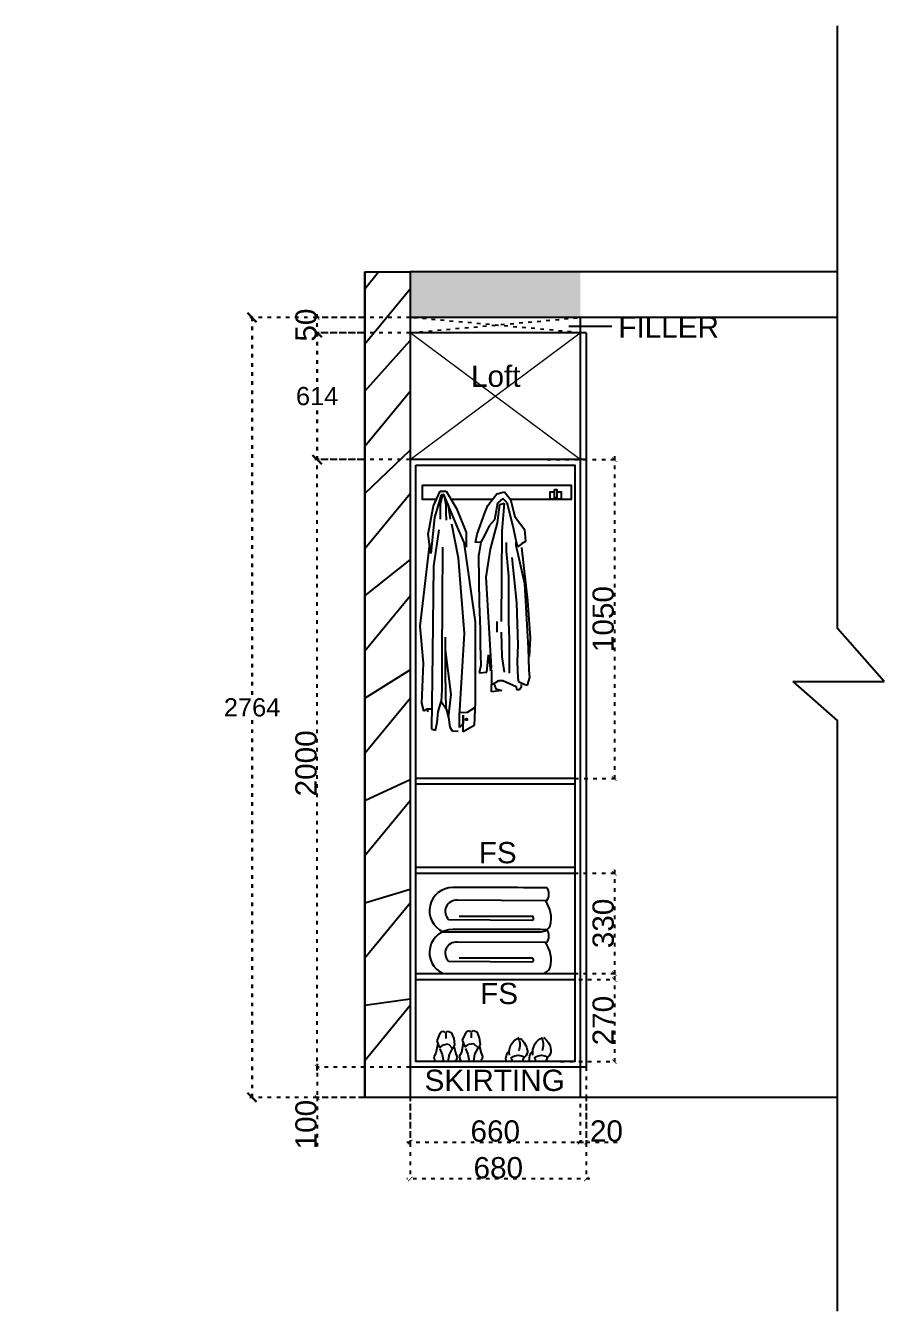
# Model space of a CAD drawing. Header units: millimetres. Extents: x 220712 to 1505573, y -354410 to 241923.
# Drawn here: x 234008 to 236836, y 108673 to 112906 of the extents above; entities that cross this region are included whole.
import ezdxf

# ---------------------------------------------------------------- set-up
doc = ezdxf.new("R2010")
doc.units = ezdxf.units.MM
doc.header["$MEASUREMENT"] = 0
doc.linetypes.add('ACAD_ISO03W100', pattern=[30, 12, -18])
doc.layers.add('Walls', color=253, linetype='Continuous')
doc.styles.get("Standard").update_dxf_attribs({"font": 'arial.ttf'})
doc.dimstyles.new('ISO-25', dxfattribs={"dimtxt": 70, "dimasz": 15, "dimexe": 1.25, "dimexo": 0.625, "dimtad": 1, "dimdec": 0, "dimtxsty": 'Standard', "dimblk": 'ARCHTICK', "dimcen": 0, "dimdle": 11, "dimclrd": 1, "dimclre": 1, "dimclrt": 1, "dimadec": 0, "dimazin": 0, "dimtfac": 1, "dimtdec": 0, "dimtmove": 0, "dimatfit": 3, "dimfxl": 1, "dimarcsym": 0})
doc.dimstyles.get("Standard").update_dxf_attribs({"dimtxt": 60, "dimasz": 30, "dimexe": 7.75, "dimexo": 8.13, "dimgap": 0.63, "dimtad": 0, "dimtih": 1, "dimtoh": 1, "dimdec": 0, "dimzin": 0, "dimtxsty": 'Standard', "dimblk": 'OBLIQUE', "dimcen": 2.25, "dimclrd": 1, "dimclre": 1, "dimclrt": 1, "dimadec": 0, "dimazin": 0, "dimtfac": 1, "dimtdec": 0, "dimtofl": 0, "dimtmove": 0, "dimatfit": 3, "dimfxl": 1, "dimtolj": 1, "dimtzin": 0, "dimlwd": 30, "dimarcsym": 0})

# ---------------------------------------------------------------- blocks, each defined once
blk = doc.blocks.new('_ArchTick')
at = {"color": 0, "linetype": 'ByBlock', "const_width": 0.15}
blk.add_lwpolyline([(-0.5, -0.5), (0.5, 0.5)], dxfattribs=at)
blk = doc.blocks.new('*D286')
at = {"color": 1, "linetype": 'ACAD_ISO03W100', "lineweight": -2, "transparency": 16777216}
for p, q in [((235274.0825496186, 109476.7611927391), (234966.5700884344, 109476.7611927391)), ((234967.8200884344, 109487.7611927391), (234967.8200884344, 109376.7611927987)), ((235274.0825496186, 109376.7611927987), (234966.5700884344, 109376.7611927987)), ((234967.8200884344, 109376.7611927987), (234967.8200884344, 109212.6803606022))]:
    blk.add_line(p, q, dxfattribs=at)
at = {"layer": 'Defpoints', "color": 0, "linetype": 'ACAD_ISO03W100', "transparency": 16777216}
for p in [(235274.7075496186, 109476.7611927391), (234967.8200884344, 109376.7611927987), (235274.7075496186, 109376.7611927987)]:
    blk.add_point(p, dxfattribs=at)
at = {"color": 1, "linetype": 'ACAD_ISO03W100', "lineweight": -2, "transparency": 16777216, "xscale": 15, "yscale": 15, "zscale": 15}
for p, rotation in [((234967.8200884344, 109476.7611927391), 90), ((234967.8200884344, 109376.7611927987), 270)]:
    blk.add_blockref('_ArchTick', p, dxfattribs=dict(at, rotation=rotation))
at = {"color": 1, "linetype": 'ACAD_ISO03W100', "transparency": 16777216, "insert": (234931.4549792939, 109287.2207767003), "char_height": 70, "attachment_point": 5, "rotation": 90}
blk.add_mtext('100', dxfattribs=at)
blk = doc.blocks.new('*D287')
at = {"color": 1, "linetype": 'ACAD_ISO03W100', "lineweight": -2, "transparency": 16777216}
for p, q in [((235274.0825496186, 111476.7611927391), (234966.5700903418, 111476.7611927391)), ((234967.8200903418, 109465.7611927391), (234967.8200903418, 111487.7611927391)), ((235274.0825496186, 109476.7611927391), (234966.5700903418, 109476.7611927391))]:
    blk.add_line(p, q, dxfattribs=at)
at = {"layer": 'Defpoints', "color": 0, "linetype": 'ACAD_ISO03W100', "transparency": 16777216}
for p in [(234967.8200903418, 111476.7611927391), (235274.7075496186, 111476.7611927391), (235274.7075496186, 109476.7611927391)]:
    blk.add_point(p, dxfattribs=at)
at = {"color": 1, "linetype": 'ACAD_ISO03W100', "lineweight": -2, "transparency": 16777216, "xscale": 15, "yscale": 15, "zscale": 15}
for p, rotation in [((234967.8200903418, 111476.7611927391), 90), ((234967.8200903418, 109476.7611927391), 270)]:
    blk.add_blockref('_ArchTick', p, dxfattribs=dict(at, rotation=rotation))
at = {"color": 1, "linetype": 'ACAD_ISO03W100', "transparency": 16777216, "insert": (234931.4549812012, 110476.761192739), "char_height": 70, "attachment_point": 5, "rotation": 90}
blk.add_mtext('2000', dxfattribs=at)
blk = doc.blocks.new('*D274')
at = {"color": 1, "linetype": 'ACAD_ISO03W100', "lineweight": -2, "transparency": 16777216}
for p, q in [((235274.082549857, 111944.7611927391), (234966.5700924874, 111944.7611927391)), ((234967.8200924874, 111883.7611927391), (234967.8200924874, 111955.7611927391)), ((235274.082549857, 111894.7611927391), (234966.5700924874, 111894.7611927391))]:
    blk.add_line(p, q, dxfattribs=at)
at = {"layer": 'Defpoints', "color": 0, "linetype": 'ACAD_ISO03W100', "transparency": 16777216}
for p in [(234967.8200924874, 111944.7611927391), (235274.707549857, 111944.7611927391), (235274.707549857, 111894.7611927391)]:
    blk.add_point(p, dxfattribs=at)
at = {"color": 1, "linetype": 'ACAD_ISO03W100', "lineweight": -2, "transparency": 16777216, "xscale": 15, "yscale": 15, "zscale": 15}
for p, rotation in [((234967.8200924874, 111944.7611927391), 90), ((234967.8200924874, 111894.7611927391), 270)]:
    blk.add_blockref('_ArchTick', p, dxfattribs=dict(at, rotation=rotation))
at = {"color": 1, "linetype": 'ACAD_ISO03W100', "transparency": 16777216, "insert": (234931.4549833468, 111919.761192739), "char_height": 70, "attachment_point": 5, "rotation": 90}
blk.add_mtext('50', dxfattribs=at)
blk = doc.blocks.new('*D275')
at = {"color": 1, "linetype": 'ACAD_ISO03W100', "lineweight": -2, "transparency": 16777216}
for p, q in [((235274.7075496185, 109476.136192739), (235274.7075496185, 109228.2319894433)), ((235834.7075493801, 109476.1361928582), (235834.7075493801, 109228.2319894433)), ((235263.7075496185, 109229.4819894433), (235845.7075493801, 109229.4819894433))]:
    blk.add_line(p, q, dxfattribs=at)
at = {"layer": 'Defpoints', "color": 0, "linetype": 'ACAD_ISO03W100', "transparency": 16777216}
for p in [(235274.7075496185, 109476.761192739), (235834.7075493801, 109476.7611928582), (235834.7075493801, 109229.4819894433)]:
    blk.add_point(p, dxfattribs=at)
at = {"color": 1, "linetype": 'ACAD_ISO03W100', "lineweight": -2, "transparency": 16777216, "xscale": 15, "yscale": 15, "zscale": 15, "rotation": 180}
blk.add_blockref('_ArchTick', (235274.7075496185, 109229.4819894433), dxfattribs=at)
at = {"color": 1, "linetype": 'ACAD_ISO03W100', "lineweight": -2, "transparency": 16777216, "xscale": 15, "yscale": 15, "zscale": 15}
blk.add_blockref('_ArchTick', (235834.7075493801, 109229.4819894433), dxfattribs=at)
at = {"color": 1, "linetype": 'ACAD_ISO03W100', "transparency": 16777216, "insert": (235554.7075494993, 109265.8470985838), "char_height": 70, "attachment_point": 5}
blk.add_mtext('660', dxfattribs=at)
blk = doc.blocks.new('*D276')
at = {"color": 1, "linetype": 'ACAD_ISO03W100', "lineweight": -2, "transparency": 16777216}
for p, q in [((235834.7075496185, 109476.136192739), (235834.7075496185, 109228.2319894433)), ((235854.7075498569, 109476.136192739), (235854.7075498569, 109228.2319894433)), ((235823.7075496185, 109229.4819894433), (235854.7075498569, 109229.4819894433)), ((235854.7075498569, 109229.4819894433), (235972.1853806891, 109229.4819894433))]:
    blk.add_line(p, q, dxfattribs=at)
at = {"layer": 'Defpoints', "color": 0, "linetype": 'ACAD_ISO03W100', "transparency": 16777216}
for p in [(235834.7075496185, 109476.761192739), (235854.7075498569, 109476.761192739), (235854.7075498569, 109229.4819894433)]:
    blk.add_point(p, dxfattribs=at)
at = {"color": 1, "linetype": 'ACAD_ISO03W100', "lineweight": -2, "transparency": 16777216, "xscale": 15, "yscale": 15, "zscale": 15, "rotation": 180}
blk.add_blockref('_ArchTick', (235834.7075496185, 109229.4819894433), dxfattribs=at)
at = {"color": 1, "linetype": 'ACAD_ISO03W100', "lineweight": -2, "transparency": 16777216, "xscale": 15, "yscale": 15, "zscale": 15}
blk.add_blockref('_ArchTick', (235854.7075498569, 109229.4819894433), dxfattribs=at)
at = {"color": 1, "linetype": 'ACAD_ISO03W100', "transparency": 16777216, "insert": (235920.946465273, 109265.8470985838), "char_height": 70, "attachment_point": 5}
blk.add_mtext('20', dxfattribs=at)
blk = doc.blocks.new('*D277')
at = {"color": 1, "linetype": 'ACAD_ISO03W100', "lineweight": -2, "transparency": 16777216}
for p, q in [((235274.7075496185, 109376.1361927986), (235274.7075496185, 109107.2678901553)), ((235854.7075498569, 109376.1361927986), (235854.7075498569, 109107.2678901553)), ((235865.7075498569, 109108.5178901553), (235263.7075496185, 109108.5178901553))]:
    blk.add_line(p, q, dxfattribs=at)
at = {"layer": 'Defpoints', "color": 0, "linetype": 'ACAD_ISO03W100', "transparency": 16777216}
for p in [(235274.7075496185, 109376.7611927986), (235854.7075498569, 109376.7611927986), (235274.7075496185, 109108.5178901553)]:
    blk.add_point(p, dxfattribs=at)
at = {"color": 1, "linetype": 'ACAD_ISO03W100', "lineweight": -2, "transparency": 16777216, "xscale": 15, "yscale": 15, "zscale": 15, "rotation": 180}
blk.add_blockref('_ArchTick', (235274.7075496185, 109108.5178901553), dxfattribs=at)
at = {"color": 1, "linetype": 'ACAD_ISO03W100', "lineweight": -2, "transparency": 16777216, "xscale": 15, "yscale": 15, "zscale": 15}
blk.add_blockref('_ArchTick', (235854.7075498569, 109108.5178901553), dxfattribs=at)
at = {"color": 1, "linetype": 'ACAD_ISO03W100', "transparency": 16777216, "insert": (235564.7075497377, 109144.8829992958), "char_height": 70, "attachment_point": 5}
blk.add_mtext('680', dxfattribs=at)
blk = doc.blocks.new('*D278')
at = {"color": 1, "linetype": 'ACAD_ISO03W100', "lineweight": -2, "transparency": 16777216}
for p, q in [((235725.4858782758, 111476.7611927391), (235948.2358444225, 111476.7611927391)), ((235946.9858444225, 111487.7611927391), (235946.9858444225, 110415.7611927391)), ((235817.3325493802, 110426.7611927391), (235948.2358444225, 110426.7611927391))]:
    blk.add_line(p, q, dxfattribs=at)
at = {"layer": 'Defpoints', "color": 0, "linetype": 'ACAD_ISO03W100', "transparency": 16777216}
for p in [(235724.8608782758, 111476.7611927391), (235816.7075493802, 110426.7611927391), (235946.9858444225, 110426.7611927391)]:
    blk.add_point(p, dxfattribs=at)
at = {"color": 1, "linetype": 'ACAD_ISO03W100', "lineweight": -2, "transparency": 16777216, "xscale": 15, "yscale": 15, "zscale": 15}
for p, rotation in [((235946.9858444225, 111476.7611927391), 90), ((235946.9858444225, 110426.7611927391), 270)]:
    blk.add_blockref('_ArchTick', p, dxfattribs=dict(at, rotation=rotation))
at = {"color": 1, "linetype": 'ACAD_ISO03W100', "transparency": 16777216, "insert": (235910.620735282, 110951.761192739), "char_height": 70, "attachment_point": 5, "rotation": 90}
blk.add_mtext('1050', dxfattribs=at)
blk = doc.blocks.new('*D288')
at = {"color": 1, "linetype": 'ACAD_ISO03W100', "lineweight": -2, "transparency": 16777216}
for p, q in [((235725.4858782758, 110114.857777238), (235948.2358434682, 110114.857777238)), ((235946.9858434682, 110125.857777238), (235946.9858434682, 109773.5666694642)), ((235725.4858782758, 109784.5666694642), (235948.2358434682, 109784.5666694642))]:
    blk.add_line(p, q, dxfattribs=at)
at = {"layer": 'Defpoints', "color": 0, "linetype": 'ACAD_ISO03W100', "transparency": 16777216}
for p in [(235724.8608782758, 110114.857777238), (235724.8608782758, 109784.5666694642), (235946.9858434682, 109784.5666694642)]:
    blk.add_point(p, dxfattribs=at)
at = {"color": 1, "linetype": 'ACAD_ISO03W100', "lineweight": -2, "transparency": 16777216, "xscale": 15, "yscale": 15, "zscale": 15}
for p, rotation in [((235946.9858434682, 110114.857777238), 90), ((235946.9858434682, 109784.5666694642), 270)]:
    blk.add_blockref('_ArchTick', p, dxfattribs=dict(at, rotation=rotation))
at = {"color": 1, "linetype": 'ACAD_ISO03W100', "transparency": 16777216, "insert": (235910.5968598392, 109949.712223351), "char_height": 70, "attachment_point": 5, "rotation": 90}
blk.add_mtext('330', dxfattribs=at)
blk = doc.blocks.new('*D289')
at = {"color": 1, "linetype": 'ACAD_ISO03W100', "lineweight": -2, "transparency": 16777216}
for p, q in [((235769.8889959325, 109764.5666710735), (235948.2358444218, 109764.5666710735)), ((235946.9858444218, 109775.5666710735), (235946.9858444218, 109483.7611928583)), ((235769.8889959325, 109494.7611928583), (235948.2358444218, 109494.7611928583))]:
    blk.add_line(p, q, dxfattribs=at)
at = {"layer": 'Defpoints', "color": 0, "linetype": 'ACAD_ISO03W100', "transparency": 16777216}
for p in [(235769.2639959325, 109764.5666710735), (235769.2639959325, 109494.7611928583), (235946.9858444218, 109494.7611928583)]:
    blk.add_point(p, dxfattribs=at)
at = {"color": 1, "linetype": 'ACAD_ISO03W100', "lineweight": -2, "transparency": 16777216, "xscale": 15, "yscale": 15, "zscale": 15}
for p, rotation in [((235946.9858444218, 109764.5666710735), 90), ((235946.9858444218, 109494.7611928583), 270)]:
    blk.add_blockref('_ArchTick', p, dxfattribs=dict(at, rotation=rotation))
at = {"color": 1, "linetype": 'ACAD_ISO03W100', "transparency": 16777216, "insert": (235910.6207352813, 109629.6639319658), "char_height": 70, "attachment_point": 5, "rotation": 90}
blk.add_mtext('270', dxfattribs=at)
blk = doc.blocks.new('_Oblique')
at = {"color": 0, "linetype": 'ByBlock', "lineweight": -2}
blk.add_line((-0.5, -0.5), (0.5, 0.5), dxfattribs=at)
blk = doc.blocks.new('*D280')
at = {"layer": 'Defpoints', "color": 0, "linetype": 'ACAD_ISO03W100', "transparency": 16777216}
for p in [(235124.7075496187, 111944.7611927391), (234753.5, 109376.7611927987), (235124.7075496187, 109376.7611927987)]:
    blk.add_point(p, dxfattribs=at)
at = {"layer": 'Walls', "color": 1, "linetype": 'ACAD_ISO03W100', "lineweight": -2, "transparency": 16777216}
for p, q in [((235116.5775496187, 111944.7611927391), (234745.75, 111944.7611927391)), ((235116.5775496187, 109376.7611927987), (234745.75, 109376.7611927987))]:
    blk.add_line(p, q, dxfattribs=at)
at = {"layer": 'Walls', "color": 1, "linetype": 'ACAD_ISO03W100', "lineweight": 30, "transparency": 16777216}
for p, q in [((234753.5, 111944.7611927391), (234753.5, 110692.0255720322)), ((234753.5, 109376.7611927987), (234753.5, 110629.4968135056))]:
    blk.add_line(p, q, dxfattribs=at)
at = {"layer": 'Walls', "color": 1, "linetype": 'ACAD_ISO03W100', "lineweight": 30, "transparency": 16777216, "xscale": 30, "yscale": 30, "zscale": 30}
for p, rotation in [((234753.5, 111944.7611927391), 90), ((234753.5, 109376.7611927987), 270)]:
    blk.add_blockref('_Oblique', p, dxfattribs=dict(at, rotation=rotation))
at = {"layer": 'Walls', "color": 1, "linetype": 'ACAD_ISO03W100', "transparency": 16777216, "insert": (234753.5, 110660.7611927688), "char_height": 60, "attachment_point": 5}
blk.add_mtext('\\A1;2764', dxfattribs=at)
blk = doc.blocks.new('*D282')
at = {"layer": 'Defpoints', "color": 0, "linetype": 'ACAD_ISO03W100', "transparency": 16777216}
for p in [(234967.8200924878, 111894.7611927391), (235120.3263199803, 111894.7611927391), (235120.3263199803, 111476.7611927391)]:
    blk.add_point(p, dxfattribs=at)
at = {"layer": 'Walls', "color": 1, "linetype": 'ACAD_ISO03W100', "lineweight": -2, "transparency": 16777216}
for p, q in [((235112.1963199803, 111894.7611927391), (234960.0700924878, 111894.7611927391)), ((235112.1963199803, 111476.7611927391), (234960.0700924878, 111476.7611927391))]:
    blk.add_line(p, q, dxfattribs=at)
at = {"layer": 'Walls', "color": 1, "linetype": 'ACAD_ISO03W100', "lineweight": 30, "transparency": 16777216}
for p, q in [((234967.8200924878, 111894.7611927391), (234967.8200924878, 111717.0255720024)), ((234967.8200924878, 111476.7611927391), (234967.8200924878, 111654.4968134758))]:
    blk.add_line(p, q, dxfattribs=at)
at = {"layer": 'Walls', "color": 1, "linetype": 'ACAD_ISO03W100', "lineweight": 30, "transparency": 16777216, "xscale": 30, "yscale": 30, "zscale": 30}
for p, rotation in [((234967.8200924878, 111894.7611927391), 90), ((234967.8200924878, 111476.7611927391), 270)]:
    blk.add_blockref('_Oblique', p, dxfattribs=dict(at, rotation=rotation))
at = {"layer": 'Walls', "color": 1, "linetype": 'ACAD_ISO03W100', "transparency": 16777216, "insert": (234967.8200924878, 111685.761192739), "char_height": 60, "attachment_point": 5}
blk.add_mtext('\\A1;614', dxfattribs=at)

msp = doc.modelspace()

# ---------------------------------------------------------------- hatches: boundary and pattern name
at = {"true_color": 0xc7c8ca}
h = msp.add_hatch(dxfattribs=at)
h.set_pattern_fill('ANSI32', color=9, scale=25)
h.set_pattern_definition([(45, (-1976304117.982674, -301603508.0361207), (-168.3798022700466, 168.3798022700466), []), (45, (-1976304005.729424, -301603508.0361207), (-168.3798022700466, 168.3798022700466), [])])
h.paths.add_polyline_path([(235274.7075496185, 112094.7611927391), (235124.7075496185, 112094.7611927391), (235124.7075496185, 109376.7611927986), (235274.7075496185, 109376.7611927986)])
at = {"layer": 'Walls', "linetype": 'ACAD_ISO03W100', "true_color": 0xc7c8ca}
h = msp.add_hatch(dxfattribs=at)
h.set_pattern_fill('AR-CONC', color=9, scale=10)
h.set_pattern_definition([(49.99999999999999, (-156542.935497837, 629.5014734373544), (71.72601826007535, -6.275213498259511), [7.5, -82.5]), (355, (-156542.935497837, 629.5014734373544), (-13.8751333613, 75.21921337000119), [6, -66]), (100.45144446, (-156536.958329737, 628.9785390373581), (57.8508846727112, 68.94399909686294), [6.374019199999997, -70.11421119999996]), (46.18420000000001, (-156542.935497837, 649.5014734373544), (106.7241330671572, -16.55192807930765), [11.25, -123.75]), (96.63563549, (-156534.041823337, 648.122142737353), (93.46619456742283, 97.41186007745505), [9.5610342, -105.171376]), (351.1841639899999, (-156542.935497837, 649.5014734373544), (93.46619450547732, 97.41186002699902), [9, -99.0000001]), (21, (-156532.935497837, 644.5014734373544), (59.69070521184616, -40.26188906653388), [7.5, -82.5]), (326.0000000000001, (-156532.935497837, 644.5014734373544), (24.33153319215817, 72.5150045046853), [6, -66]), (71.45144474, (-156527.961272437, 641.1463160373532), (84.02223767299711, 32.25311528063538), [6.374019000000001, -70.1142112]), (37.50000000000001, (-156542.935497837, 629.5014734373544), (1.215985531729067, 33.28938538313115), [0, -65.19999999999999, 0, -67, 0, -66.25]), (7.499999999999999, (-156542.935497837, 629.5014734373544), (26.30695374421486, 39.44117118823603), [0, -38.2, 0, -63.7, 0, -25.25]), (327.5, (-156565.235497837, 629.5014734373544), (53.3822436172409, -2.255487173437976), [0, -25, 0, -78, 0, -103.5]), (317.5, (-156575.235497837, 629.5014734373544), (58.31861693423862, 10.01049823323177), [0, -32.5, 0, -51.8, 0, -73.5])])
h.paths.add_polyline_path([(232306.8240091801, 112094.761192739), (231746.8240091801, 112094.761192739), (231746.8240091801, 111944.761192739), (232306.8240091801, 111944.761192739)])
h.paths.add_polyline_path([(235834.7075498569, 112094.761192739), (235274.7075496185, 112094.761192739), (235274.7075496185, 111944.761192739), (235834.7075498569, 111944.761192739)])

# ---------------------------------------------------------------- linework, layer by layer
at = {"color": 18, "true_color": 0x000000}
for p, q in [((236682.2156868446, 110920.9713997841), (236682.2156868446, 112905.556455195)), ((235124.7075496186, 112094.7611927391), (235124.7075496185, 109376.7611927986)), ((235274.7075496185, 112094.7611927391), (235274.7075496185, 109376.7611927986)), ((235854.7075498569, 112094.761192739), (235274.7075498569, 112094.761192739)), ((236682.215687083, 112094.761192739), (235274.7075498569, 112094.761192739)), ((236682.2156868446, 111944.7611927391), (235274.7075498569, 111944.761192739)), ((235834.7075498567, 111944.761192739), (235834.7075498569, 109376.7611927986)), ((235854.7075498569, 111894.761192739), (235274.7075498569, 111894.761192739)), ((235854.7075496309, 111894.761192739), (235854.7075498569, 109476.7611927986)), ((235854.7075496185, 111476.761192739), (235274.7075496185, 111476.761192739)), ((235350.6515942085, 111324.9766966701), (235373.3967223632, 111373.2781231403)), ((235373.3967223632, 111373.2781231403), (235393.2987068165, 111373.2781231403)), ((235393.2987068165, 111373.2781231403), (235427.4164109695, 111316.4529214501)), ((235560.0957174766, 111364.5517765284), (235585.6494775283, 111370.4449015856)), ((235585.6494775283, 111370.4449015856), (235605.3062017429, 111345.8648270369)), ((235376.9778097141, 111360.6478326917), (235354.5831296909, 111286.6221551895)), ((235373.573516177, 111328.7808589339), (235372.8394332397, 111281.0961719155)), ((235381.284479903, 111361.5085992217), (235373.573516177, 111328.7808589339)), ((235385.5911500919, 111362.3693658113), (235376.9778097141, 111360.6478326917)), ((235385.5911500919, 111362.3693658113), (235391.9259148109, 111329.5144659877)), ((235430.2595315445, 111253.9451981187), (235385.5911500919, 111362.3693658113)), ((235391.9259148109, 111329.5144659877), (235391.9259148109, 111303.1044978499)), ((235397.9004521835, 111332.4908304214), (235405.8737459648, 111280.3625649214)), ((235530.610631274, 111325.2643241286), (235560.0957174766, 111364.5517765284)), ((235562.0614037979, 111333.1218146086), (235552.2330418098, 111278.1193668842)), ((235579.7524650562, 111348.8367955685), (235562.0614037979, 111333.1218146086)), ((235562.0614037979, 111268.2975110412), (235569.9241028297, 111329.1930693984)), ((235569.9241028297, 111329.1930693984), (235583.6838145721, 111333.1218146086)), ((235583.6838145721, 111333.1218146086), (235575.8211155403, 111240.7962799668)), ((235593.5121765602, 111335.0861944556), (235579.7524650562, 111348.8367955685)), ((235615.134587096, 111252.5825156569), (235593.5121765602, 111335.0861944556)), ((235605.3062017429, 111345.8648270369), (235619.0659366119, 111289.905602634)), ((235333.5927536953, 111231.2151260376), (235350.6515942085, 111324.9766966701)), ((235354.5831296909, 111286.6221551895), (235342.5244718063, 111167.8367760777)), ((235391.9259148109, 111303.1044978499), (235393.394127177, 111277.4281224012)), ((235427.4164109695, 111316.4529214501), (235458.6909478176, 111236.8976476789)), ((235495.2285092342, 111230.9744240642), (235520.7822459209, 111301.6918527484)), ((235520.7822459209, 111301.6918527484), (235530.610631274, 111325.2643241286)), ((235619.0659366119, 111289.905602634), (235650.5167091358, 111246.6894050241)), ((235368.3644695747, 111245.3055053353), (235351.1378121841, 111126.5201262236)), ((235433.8258278835, 111152.343035996), (235411.4311478603, 111264.2423115969)), ((235458.6909478176, 111188.5962212086), (235430.2595315445, 111253.9451981187)), ((235534.5419807899, 111258.4756407142), (235518.8165827263, 111227.045678854)), ((235552.2330418098, 111278.1193668842), (235534.5419807899, 111258.4756407142)), ((235538.4733069408, 111181.865101397), (235562.0614037979, 111268.2975110412)), ((235622.9972627628, 111209.366318047), (235615.134587096, 111252.5825156569)), ((235650.5167091358, 111246.6894050241), (235654.4480586517, 111207.4019382596)), ((235338.05861287, 111199.5259510875), (235306.3484750259, 110928.5444847941)), ((235342.5244718063, 111167.8367760777), (235333.5927536953, 111231.2151260376)), ((235451.6514468658, 111204.7763573527), (235488.9511642921, 110942.3167061806)), ((235458.6909478176, 111236.8976476789), (235458.6909478176, 111188.5962212086)), ((235489.331473397, 111203.4731929898), (235495.2285092342, 111230.9744240642)), ((235507.0225344169, 111205.4375728369), (235489.331473397, 111203.4731929898)), ((235507.0225344169, 111205.4375728369), (235501.1255217064, 111172.0432311296)), ((235518.8165827263, 111227.045678854), (235507.0225344169, 111205.4375728369)), ((235575.8211155403, 111240.7962799668), (235573.855429219, 110944.1759642363)), ((235591.5464902389, 111175.9719763398), (235591.5464902389, 111203.4731929898)), ((235628.8942986, 111189.722591877), (235622.9972627628, 111209.366318047)), ((235622.9972627628, 111193.6513371468), (235622.9972627628, 111205.4375728369)), ((235640.6883237827, 111199.5444477797), (235628.8942986, 111189.722591877)), ((235654.4480586517, 111207.4019382596), (235640.6883237827, 111199.5444477797)), ((235380.4231505859, 111188.4951010346), (235378.7004685867, 110828.6959118843)), ((235501.1255217064, 111172.0432311296), (235499.1598587501, 111160.2569954395)), ((235499.1598587501, 111160.2569954395), (235501.1255217064, 111003.1071571708)), ((235524.7135954368, 111089.5395667553), (235538.4733069408, 111181.865101397)), ((235599.4091892708, 111093.4683120251), (235591.5464902389, 111175.9719763398)), ((235652.4823723304, 111067.9314607978), (235622.9972627628, 111193.6513371468)), ((235640.6883237827, 111187.7582120895), (235660.3450711239, 111012.9290130734)), ((235351.1378121841, 111126.5201262236), (235347.6924713123, 110840.7466002703)), ((235452.7751441467, 110904.4431080818), (235433.8258278835, 111152.343035996)), ((235609.2375512588, 111154.3638703823), (235624.9629490841, 111005.0715225935)), ((235542.4046564567, 110792.9192366004), (235524.7135954368, 111089.5395667553)), ((235599.4091892708, 111001.1427773833), (235599.4091892708, 111093.4683120251)), ((235664.2764206398, 110855.7791748047), (235652.4823723304, 111067.9314607978)), ((235501.1255217064, 111003.1071571708), (235505.0568712223, 110918.639113009)), ((235599.4091892708, 110942.2115843892), (235599.4091892708, 111001.1427773833)), ((235624.9629490841, 111005.0715225935), (235628.8942986, 110867.5654104948)), ((235660.3450711239, 111012.9290130734), (235670.1734333503, 110889.1735165119)), ((235306.3484750259, 110928.5444847941), (235316.6844740379, 110806.3160539269)), ((235437.2711456287, 110634.1633222103), (235452.7751441467, 110904.4431080818)), ((235488.9511642921, 110942.3167061806), (235488.9511642921, 110677.2015051246)), ((235505.0568712223, 110918.639113009), (235505.0568712223, 110865.6010450721)), ((235560.21450405, 110944.1759642363), (235560.21450405, 110908.817242682)), ((235573.855429219, 110908.817242682), (235575.8211155403, 110828.2779581547)), ((235601.374875592, 110887.2091510892), (235599.4091892708, 110942.2115843892)), ((236836.4697568882, 110746.3247831464), (236682.2156868446, 110920.9714003205)), ((235390.7591495979, 110851.0757555366), (235390.7591495979, 110892.3924197555)), ((235390.7591495979, 110768.4424558282), (235390.7591495979, 110892.3924197555)), ((235505.0568712223, 110865.6010450721), (235507.0225344169, 110798.8123616576)), ((235601.374875592, 110773.2755104303), (235601.374875592, 110887.2091510892)), ((235628.8942986, 110867.5654104948), (235626.9286122787, 110810.5985974073)), ((235670.1734333503, 110889.1735165119), (235666.2420838344, 110828.2779581547)), ((235347.6924713123, 110840.7466002703), (235344.2471304405, 110589.4036206007)), ((235378.7004685867, 110828.6959118843), (235378.7004685867, 110720.2396880984)), ((235409.7084889877, 110703.024414897), (235390.7591495979, 110851.0757555366)), ((235526.6792817581, 110777.2042557001), (235532.5762944687, 110834.1710687876)), ((235532.5762944687, 110834.1710687876), (235538.4733069408, 110781.1330009103)), ((235575.8211155403, 110828.2779581547), (235583.6838145721, 110777.2042557001)), ((235666.2420838344, 110783.0973806977), (235664.2764206398, 110855.7791748047)), ((235316.6844740379, 110806.3160539269), (235311.5164745319, 110675.4799720645)), ((235507.0225344169, 110798.8123616576), (235501.1255217064, 110775.2398902774)), ((235501.1255217064, 110775.2398902774), (235526.6792817581, 110777.2042557001)), ((235538.4733069408, 110781.1330009103), (235542.4046564567, 110792.9192366004)), ((235542.4046564567, 110785.0617461205), (235542.4046564567, 110735.9524235129)), ((235626.9286122787, 110810.5985974073), (235628.8942986, 110757.5605294704)), ((235668.2077701557, 110759.5248948932), (235666.2420838344, 110783.0973806977)), ((235392.4818084705, 110656.5431802273), (235390.7591495979, 110768.4424558282)), ((235542.4046564567, 110735.9524235129), (235558.1300545204, 110743.8099139929)), ((235542.4046564567, 110712.3799520731), (235542.4046564567, 110735.9524235129)), ((235550.2673554886, 110739.8811687231), (235556.1643679607, 110722.2018079758)), ((235558.1300545204, 110743.8099139929), (235565.9927535522, 110749.7030390501)), ((235565.9927535522, 110749.7030390501), (235579.7524650562, 110749.7030390501)), ((235579.7524650562, 110749.7030390501), (235622.9972627628, 110730.0593128204)), ((235628.8942986, 110757.5605294704), (235630.8599617946, 110745.7742937803)), ((235630.8599617946, 110745.7742937803), (235652.4823723304, 110735.9524235129)), ((235640.6883237827, 110730.0593128204), (235640.6883237827, 110735.9524235129)), ((235652.4823723304, 110735.9524235129), (235660.3450711239, 110733.9880580902)), ((235660.3450711239, 110733.9880580902), (235668.2077701557, 110759.5248948932)), ((236535.6122014988, 110746.3247831464), (236836.4697568882, 110746.3247831464)), ((236535.6122014988, 110746.3247831464), (236682.2156868446, 110616.3553656936)), ((235378.7004685867, 110720.2396880984), (235376.9778097141, 110680.64455688)), ((235401.0951488483, 110627.2772186995), (235409.7084889877, 110703.024414897)), ((235575.8211155403, 110716.3086973429), (235542.4046564567, 110712.3799520731)), ((235556.1643679607, 110722.2018079758), (235575.8211155403, 110716.3086973429)), ((235622.9972627628, 110730.0593128204), (235624.9629490841, 110720.237442553)), ((235624.9629490841, 110720.237442553), (235634.7913113105, 110720.237442553)), ((235634.7913113105, 110720.237442553), (235640.6883237827, 110730.0593128204)), ((235311.5164745319, 110675.4799720645), (235318.4071329105, 110649.6570622921)), ((235318.4071329105, 110649.6570622921), (235330.4658139217, 110656.5431802273)), ((235330.4658139217, 110656.5431802273), (235345.1646993625, 110656.3416919112)), ((235331.5237741935, 110656.3416919112), (235331.3851240146, 110646.2269474268)), ((235366.6418107021, 110646.2140105367), (235376.9778097141, 110680.64455688)), ((235376.9778097141, 110680.64455688), (235392.4818084705, 110656.5431802273)), ((235392.4818084705, 110656.5431802273), (235401.0951488483, 110627.2772186995)), ((235462.9748151767, 110645.6410874128), (235483.6376271713, 110658.9155385494)), ((235483.6376271713, 110658.9155385494), (235488.4094312656, 110665.2912886739)), ((235488.9511642921, 110677.2015051246), (235485.5058234203, 110601.4543089271)), ((235358.0284703243, 110585.9605544806), (235363.1964698303, 110611.7834641933)), ((235363.1964698303, 110611.7834641933), (235366.6418107021, 110646.2140105367)), ((235401.0951488483, 110627.2772186995), (235404.5404894817, 110596.2897241116)), ((235437.2711456287, 110594.5681910515), (235437.2711456287, 110634.1633222103)), ((235449.3298266399, 110608.3404196501), (235437.2711456287, 110594.5681910515)), ((235441.3280554283, 110644.1661436558), (235462.9748151767, 110645.6410874128)), ((235449.3298266399, 110635.8848552704), (235449.3298266399, 110608.3404196501)), ((235449.3298266399, 110580.7959840298), (235449.3298266399, 110635.8848552704)), ((236682.2156868446, 108672.6422740817), (236682.215687083, 110616.3553653955)), ((235344.2471304405, 110589.4036206007), (235358.0284703243, 110585.9605544806)), ((235404.5404894817, 110596.2897241116), (235413.1538067329, 110584.2390357852)), ((235413.1538067329, 110584.2390357852), (235432.1031461227, 110582.5175027251)), ((235485.5058234203, 110601.4543089271), (235449.3298266399, 110580.7959840298)), ((235816.7075493801, 110426.761192739), (235292.7075498569, 110426.761192739)), ((235816.7075493801, 110408.761192739), (235292.7075498569, 110408.761192739)), ((235292.7075498569, 110134.8577772379), (235816.7075493801, 110134.8577772379)), ((235292.7075498569, 110114.8577772379), (235816.7075493801, 110114.8577772379)), ((235718.7459519375, 110024.1374851465), (235429.4444246757, 110025.9560322165)), ((235724.2000821102, 110025.4869421721), (235718.7459519375, 110024.1374851465)), ((235673.4258811939, 109973.0012302995), (235436.1523273456, 109973.0012302995)), ((235400.6667626369, 109963.0730609298), (235674.8453217018, 109960.9456239939)), ((235382.1253285873, 109922.29943645), (235706.0062060821, 109922.29943645)), ((235718.7459519375, 109886.404718101), (235429.4444246757, 109888.2232651711)), ((235724.2000821102, 109887.7541751862), (235718.7459519375, 109886.404718101)), ((235400.6667626369, 109825.3402939439), (235674.8453217018, 109823.212857008)), ((235673.4258811939, 109835.2684633136), (235436.1523273456, 109835.2684633136)), ((235292.7075498569, 109784.566671133), (235816.7075493801, 109784.566671133)), ((235292.7075498569, 109764.566671133), (235816.7075493801, 109764.566671133)), ((235382.1253285873, 109784.5666694641), (235706.0062060821, 109784.5666694641)), ((235377.6105812061, 109592.3957042098), (235371.381912278, 109584.6877166629)), ((235385.3964174259, 109594.1085910797), (235377.6105812061, 109592.3957042098)), ((235389.2893405426, 109589.8263772726), (235385.3964174259, 109594.1085910797)), ((235392.4036751259, 109590.6828173399), (235398.632344054, 109594.965031147)), ((235398.632344054, 109594.965031147), (235409.5325148571, 109590.6828173399)), ((235409.5325148571, 109590.6828173399), (235418.0969300735, 109570.9846283793)), ((235461.6976132858, 109594.1085910797), (235455.4689443576, 109586.4006035328)), ((235469.483449744, 109595.8214779496), (235461.6976132858, 109594.1085910797)), ((235473.3763726223, 109591.5392641425), (235469.483449744, 109595.8214779496)), ((235475.7121186721, 109590.6828173399), (235475.7121186721, 109572.6975152493)), ((235476.4907072056, 109592.3957042098), (235482.7193763721, 109596.6779180169)), ((235482.7193763721, 109596.6779180169), (235493.6195469368, 109592.3957042098)), ((235493.6195469368, 109592.3957042098), (235502.1839621532, 109572.6975152493)), ((235365.1532431114, 109553.8557664156), (235358.9245739448, 109523.023809433)), ((235371.381912278, 109584.6877166629), (235362.0389085281, 109563.2766408324)), ((235362.0389085281, 109563.2766408324), (235369.8247447479, 109542.7220050693)), ((235370.6033332813, 109540.1526714563), (235383.8392501342, 109550.4299926758)), ((235383.8392501342, 109550.4299926758), (235399.4109228122, 109552.999319613)), ((235391.6250865925, 109588.96993047), (235391.6250865925, 109570.9846283793)), ((235399.4109228122, 109552.999319613), (235414.2040164936, 109538.4397912621)), ((235420.4326856601, 109549.5735458732), (235414.2040164936, 109536.7269043922)), ((235418.0969300735, 109570.9846283793), (235420.4326856601, 109549.5735458732)), ((235449.2402751911, 109555.5686532855), (235443.0116062629, 109524.7366963029)), ((235455.4689443576, 109586.4006035328), (235446.1259406078, 109564.9895277023)), ((235446.1259406078, 109564.9895277023), (235453.911777066, 109544.4348919988)), ((235454.6903655994, 109541.8655583262), (235467.9262824524, 109552.1428795457)), ((235467.9262824524, 109552.1428795457), (235483.4979551304, 109554.7122064829)), ((235483.4979551304, 109554.7122064829), (235498.2910490501, 109540.1526781321)), ((235504.5197179783, 109551.2864327431), (235498.2910490501, 109538.4397912621)), ((235502.1839621532, 109572.6975152493), (235504.5197179783, 109551.2864327431)), ((235502.1839621532, 109547.860665679), (235508.4126313198, 109522.1673693657)), ((235358.9245739448, 109523.023809433), (235351.9173164833, 109510.1771680117)), ((235351.9173164833, 109510.1771680117), (235355.8102396, 109495.6176329255)), ((235372.1605005729, 109536.7269043922), (235379.9463367927, 109517.8851555586)), ((235379.9463367927, 109517.8851555586), (235384.6178389061, 109494.7611928582)), ((235402.5252573955, 109517.8851555586), (235398.632344054, 109494.7611928582)), ((235412.6468494404, 109537.5833445191), (235402.5252573955, 109517.8851555586)), ((235418.0969300735, 109546.1477788687), (235424.3255992401, 109520.4544824958)), ((235424.3255992401, 109520.4544824958), (235428.9971008766, 109509.320721209)), ((235428.9971008766, 109509.320721209), (235425.8827662933, 109499.0434066653)), ((235443.0116062629, 109524.7366963029), (235436.004348563, 109511.890054822)), ((235436.004348563, 109511.890054822), (235439.8972716797, 109497.3305197954)), ((235456.2475328911, 109538.4397912621), (235464.0333691108, 109519.5980424285)), ((235464.0333691108, 109519.5980424285), (235468.7048709858, 109496.4740797281)), ((235486.6122897136, 109519.5980424285), (235482.7193763721, 109496.4740797281)), ((235496.73388152, 109539.2962313294), (235486.6122897136, 109519.5980424285)), ((235508.4126313198, 109522.1673693657), (235513.0841331947, 109511.033608079)), ((235513.0841331947, 109511.033608079), (235509.9697986114, 109500.7562935352)), ((235854.7075496185, 109476.761192739), (235274.7075496185, 109476.761192739)), ((235425.8827662933, 109499.0434066653), (235422.76843171, 109497.3305197954)), ((235509.9697986114, 109500.7562935352), (235506.8554640281, 109499.0434066653)), ((236682.2156868446, 109376.7611927986), (235124.7075496185, 109376.7611927986))]:
    msp.add_line(p, q, dxfattribs=at)
at = {"color": 252, "lineweight": 0, "true_color": 0x939598}
for p, q in [((235274.7075496185, 111476.761192739), (235834.7075496185, 111894.761192739)), ((235834.7075496185, 111476.761192739), (235274.7075498569, 111894.761192739))]:
    msp.add_line(p, q, dxfattribs=at)
at = {"color": 18, "true_color": 0x000000}
for points in [[(235124.7075496185, 112094.7611927391), (235274.7075496185, 112094.7611927391), (235274.7075496185, 109376.7611927986), (235124.7075496185, 109376.7611927986)], [(235292.7075498569, 111458.761192739), (235816.7075493801, 111458.761192739), (235816.7075493801, 109494.7611928582), (235292.7075498569, 109494.7611928582)], [(235749.4144340027, 111377.9825931787), (235757.1186185348, 111377.9825931787), (235757.1186185348, 111351.4635592699), (235749.4144340027, 111351.4635592699)]]:
    msp.add_lwpolyline(points, close=True, dxfattribs=at)
for points in [[(235360.4878089893, 111345.8648270369), (235314.9906764496, 111345.8648270369), (235314.9906764496, 111392.5783861876), (235804.950832175, 111392.5783861876), (235804.950832175, 111345.8648270369), (235605.3062017429, 111345.8648270369)], [(235757.1186185348, 111370.2835123539), (235772.3159139621, 111370.2835123539), (235772.3159139621, 111346.7648325562), (235735.5070920456, 111346.7648325562), (235735.5070920456, 111370.2835123539), (235749.4144340027, 111370.2835123539)], [(235546.0712318885, 111345.8648270369), (235409.7575788963, 111345.8648270369)]]:
    msp.add_lwpolyline(points, dxfattribs=at)
msp.add_circle((235459.5310094822, 110621.5504057407), 2.949873221923554, dxfattribs=at)
for centre, radius, start, end in [((235414.1583691108, 109991.5161405802), 76.26970447918653, 89.45434159262201, 245.1656042411948), ((235482.4488533008, 80237.96148657799), 29829.89741569144, 89.53465410919578, 90.12977370518993), ((235697.5212250221, 110046.5167366862), 33.97077672051273, 321.7528068039795, 36.81907556493561), ((235426.3891900051, 109989.3278576732), 36.75537549851195, 85.23187560049573, 225.5868203680374), ((235649.657365607, 109967.7525769472), 89.17673813765491, 343.4184403356144, 39.21873344106642), ((235674.9250941742, 109967.0663829446), 6.121278753775054, 269.2533025700605, 104.1770085006734), ((235414.1583691108, 109853.7833735943), 76.26970447918653, 89.45434159262201, 245.1656042411948), ((235482.4488533008, 80100.22871953249), 29829.89741569144, 89.53465410919578, 90.12977370518993), ((235706.0062060821, 109953.4957982302), 31.19636174854823, 270, 338.9750137444585), ((235697.5212250221, 109908.7839697003), 33.97077672051273, 321.7528068039795, 36.81907556493561), ((235426.3891900051, 109851.5950906873), 36.75537549851195, 85.23187560049573, 225.5868203680374), ((235649.657365607, 109830.0198099613), 89.17673813765491, 343.4184403356144, 39.21873344106642), ((235674.9250941742, 109829.3336159587), 6.121278753775054, 269.2533025700605, 104.1770085006734), ((235706.0062060821, 109815.7630311847), 31.19636174854823, 270, 338.9750137444585)]:
    msp.add_arc(centre, radius, start, end, dxfattribs=at)
at = {"color": 18, "true_color": 0x000000, "extrusion": (0, 0, -1)}
for centre, major_axis, ratio, start_param, end_param in [((235647.2453477848, 109525.1853361726), (-5.150000000000001e-14, 50.85128420096841), 0.9090909090909077, 4.540453414783867, 5.980050604881255), ((235586.5964878071, 109550.4369114637), (-4.89e-14, 53.61464020834613), 0.9090909090909081, 1.181051240159174, 1.960541413430618), ((235608.4328392017, 109522.1884791255), (3.641000000000002e-13, 57.5790908068528), 0.9090909090909086, 0.56536299089679, 1.433555785061526), ((235724.3511963356, 109525.1853361726), (0, 50.85128420096837), 0.9090909090909084, 4.540453414783867, 5.980050604881255), ((235663.7023361194, 109550.4369114637), (-4.89e-14, 53.61464020834613), 0.9090909090909081, 1.181051240159174, 1.960541413430618), ((235686.0366397369, 109525.0986279249), (3.641000000000002e-13, 57.5790908068528), 0.9090909090909086, 0.56536299089679, 1.433555785061526), ((235622.4549942482, 109503.1200935245), (-3.097000000000001e-13, 35.95300803926078), 0.9090909090909088, 4.543708223401001, 5.559654063663509), ((235597.2891884315, 109499.0243276358), (5.589999999999999e-14, 13.19410705231718), 0.909090909090907, 0.6287980729969802, 1.869294880330686), ((235629.9180906284, 109472.4866656661), (3.04e-14, 43.07220618762968), 0.9090909090909091, 5.712137105130191, 6.854233509228981), ((235672.68868904, 109491.7488512397), (1.1e-13, 29.78098467076597), 0.9090909090909083, 4.826645766883566, 5.241633502100585), ((235638.8404133785, 109529.6424856782), (-2.823000000000001e-13, 24.36621520158587), 0.9090909090909084, 1.433555785061526, 2.603075759670296), ((235699.5608425605, 109503.1200935245), (-7.290000000000005e-14, 35.95300803926078), 0.9090909090909088, 4.543708223401001, 5.559654063663509), ((235674.3950367439, 109499.0243276358), (1.862000000000001e-13, 13.19410705231715), 0.9090909090909096, 0.628798072996979, 1.869294880330688), ((235707.0239391792, 109472.4866656661), (3.04e-14, 43.07220618762968), 0.9090909090909091, 5.712137105130191, 6.854233509228981), ((235749.7945375908, 109491.7488512397), (-2.859e-13, 29.78098467076595), 0.9090909090909111, 4.826645766883564, 5.241633502100587), ((235715.9462621677, 109529.6424856782), (-4.029999999999999e-14, 24.36621520158587), 0.9090909090909084, 1.433555785061526, 2.603075759670296)]:
    msp.add_ellipse(centre, major_axis=major_axis, ratio=ratio, start_param=start_param, end_param=end_param, dxfattribs=at)
at = {"layer": 'Walls', "color": 240, "linetype": 'ACAD_ISO03W100', "true_color": 0xed1f24}
msp.add_lwpolyline([(235274.7075498569, 111894.761192739), (235834.7075498569, 111944.761192739), (235834.7075498569, 111894.761192739), (235274.7075498569, 111944.761192739)], dxfattribs=at)

# ---------------------------------------------------------------- texts
at = {"char_height": 70, "attachment_point": 1}
for s, insert in [('FILLER', (235960.1272659766, 111948.7110759326)), ('Loft', (235474.8171453941, 111786.4716582894)), ('Loft', (235474.8171456325, 111786.4716582894)), ('FS', (235500.2494388092, 110217.7725501657)), ('FS', (235504.8431547153, 109754.0802350044)), ('SKIRTING', (235321.7437558639, 109468.1728130579))]:
    msp.add_mtext_dynamic_manual_height_columns(s, width=1609.978430554627, gutter_width=12.5, heights=[0], dxfattribs=dict(at, insert=insert))

# ---------------------------------------------------------------- dimensions: what is measured, and where the dimension line sits
at = {"color": 18, "linetype": 'ACAD_ISO03W100', "true_color": 0x000000}
dim = msp.add_linear_dim(base=(234967.8200924874, 111944.7611927391), p1=(235274.7075498569, 111894.761192739), p2=(235274.7075498569, 111944.761192739), angle=90, dimstyle='ISO-25', dxfattribs=at)
dim.commit()
dim.dimension.update_dxf_attribs({"geometry": '*D274', "text_midpoint": (234967.8200924873, 111919.761192739), "dimtype": 160})
for base, p1, p2, picture, middle in [((234967.8200903418, 111476.7611927391), (235274.7075496185, 109476.761192739), (235274.7075496185, 111476.761192739), '*D287', (234931.4549812012, 110476.761192739)), ((235946.9858444225, 110426.7611927391), (235724.8608782756, 111476.761192739), (235816.7075493801, 110426.761192739), '*D278', (235910.620735282, 110951.761192739)), ((235946.9858434682, 109784.5666694642), (235724.8608782756, 110114.8577772379), (235724.8608782756, 109784.5666694641), '*D288', (235910.5968598392, 109949.712223351)), ((235946.9858444218, 109494.7611928583), (235769.2639959324, 109764.5666710734), (235769.2639959324, 109494.7611928582), '*D289', (235910.6207352813, 109629.6639319658)), ((234967.8200884344, 109376.7611927987), (235274.7075496185, 109476.761192739), (235274.7075496185, 109376.7611927986), '*D286', (234931.4549792939, 109287.2207767003))]:
    dim = msp.add_linear_dim(base=base, p1=p1, p2=p2, angle=90, dimstyle='ISO-25', dxfattribs=at)
    dim.commit()
    dim.dimension.update_dxf_attribs({"geometry": picture, "text_midpoint": middle})
for base, p1, p2, text, picture, middle in [((235834.7075493801, 109229.4819894433), (235274.7075496185, 109476.761192739), (235834.7075493801, 109476.7611928582), '660', '*D275', (235554.7075494993, 109265.8470985838)), ((235274.7075496185, 109108.5178901553), (235854.7075498569, 109376.7611927986), (235274.7075496185, 109376.7611927986), '680', '*D277', (235564.7075497377, 109144.8829992958))]:
    dim = msp.add_linear_dim(base=base, p1=p1, p2=p2, text=text, dimstyle='ISO-25', dxfattribs=at)
    dim.commit()
    dim.dimension.update_dxf_attribs({"geometry": picture, "text_midpoint": middle})
dim = msp.add_linear_dim(base=(235854.7075498569, 109229.4819894433), p1=(235834.7075496185, 109476.761192739), p2=(235854.7075498569, 109476.761192739), dimstyle='ISO-25', dxfattribs=at)
dim.commit()
dim.dimension.update_dxf_attribs({"geometry": '*D276', "text_midpoint": (235920.946465273, 109265.8470985838)})
at = {"layer": 'Walls', "color": 240, "linetype": 'ACAD_ISO03W100', "true_color": 0xed1f24}
dim = msp.add_linear_dim(base=(234753.5, 109376.7611927987), p1=(235124.7075496186, 111944.7611927391), p2=(235124.7075496186, 109376.7611927987), angle=90, text='2764', dimstyle='Standard', dxfattribs=at)
dim.commit()
dim.dimension.update_dxf_attribs({"geometry": '*D280', "text_midpoint": (234753.5, 110660.7611927688), "dimtype": 160})
dim = msp.add_linear_dim(base=(234967.8200924878, 111894.7611927391), p1=(235120.3263199801, 111476.7611927391), p2=(235120.3263199801, 111894.7611927391), angle=90, text='614', dimstyle='Standard', dxfattribs=at)
dim.commit()
dim.dimension.update_dxf_attribs({"geometry": '*D282', "text_midpoint": (234967.8200924878, 111685.761192739)})

# ---------------------------------------------------------------- leaders
at = {"color": 18, "true_color": 0x000000}
msp.add_leader([(235797.3339169538, 111916.817760248), (235939.0404825675, 111916.817760248)], dimstyle='ISO-25', override={"dimgap": 0.625, "dimtad": 0}, dxfattribs=at)

doc.saveas('drawing.dxf')
